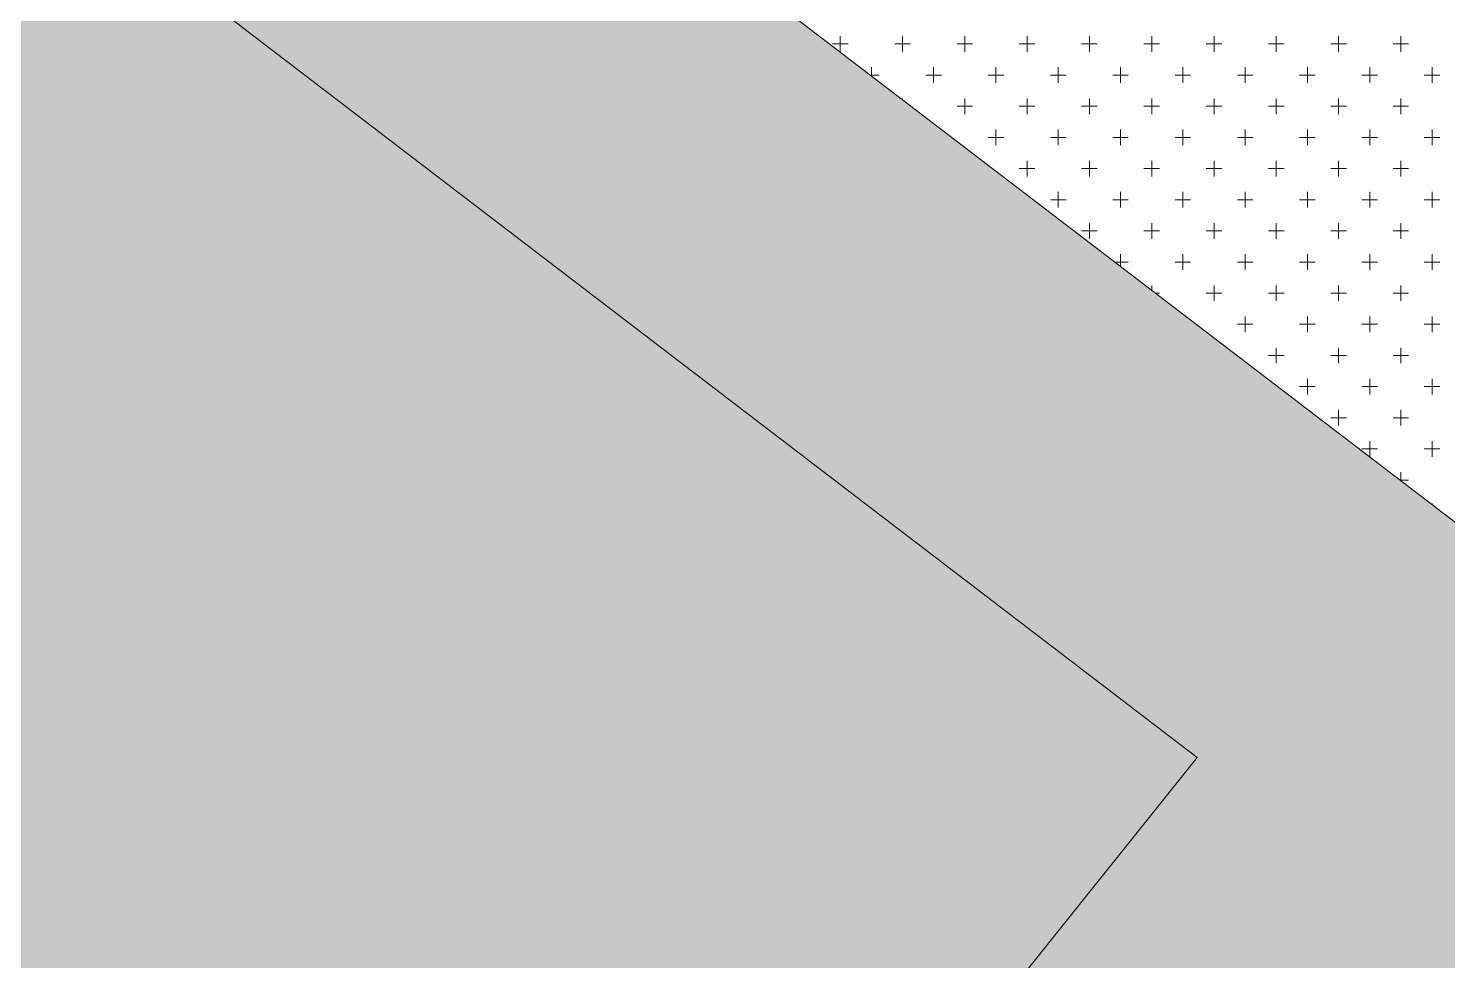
# Model space of a CAD drawing. Header units: metres. Extents: x 476631 to 477421, y 4483749 to 4484052.
# Drawn here: x 477219.76 to 477248.7, y 4484009.05 to 4484028.05 of the extents above; entities that cross this region are included whole.
import ezdxf

# ---------------------------------------------------------------- set-up
doc = ezdxf.new("R2010")
doc.units = ezdxf.units.M
for name, color, linetype, lineweight in [('PL_İDARİ_TESİS', 163, 'Continuous', 0), ('serbest', 10, 'Continuous', 0), ('TK_PARSEL', 1, 'Continuous', 0)]:
    doc.layers.add(name, color=color, linetype=linetype, lineweight=lineweight)

msp = doc.modelspace()

# ---------------------------------------------------------------- hatches: boundary and pattern name
at = {"layer": 'serbest'}
h = msp.add_hatch(color=5, dxfattribs=at)
h.dxf.hatch_style = 1
h.paths.add_polyline_path([(477243.593, 4484013.192), (477208.918, 4484039.704), (477205.399, 4484040.397), (477185.707, 4484035.073), (477157.573, 4484032.651), (477153.945, 4484027.326), (477154.478, 4484001.971), (477157.253, 4483996.215), (477167.809, 4483982.032), (477201.89, 4483967.722), (477206.638, 4483967.043)])
at = {"layer": 'serbest', "true_color": 0x636466}
h = msp.add_hatch(color=251, dxfattribs=at)
h.dxf.hatch_style = 1
h.paths.add_polyline_path([(477249.155, 4484008.939), (477252.003, 4484015.572), (477219.816, 4484040.182), (477219.864, 4484040.429), (477208.918, 4484039.704), (477243.593, 4484013.192), (477206.638, 4483967.043), (477214.419, 4483965.561)])

# ---------------------------------------------------------------- linework, layer by layer
at = {"layer": 'PL_İDARİ_TESİS', "color": 5}
msp.add_line((477252.003, 4484015.572), (477219.816, 4484040.182), dxfattribs=at)
at = {"layer": 'PL_İDARİ_TESİS', "color": 5, "linetype": 'Continuous'}
for p, q in [((477236.314, 4484027.576), (477236.314, 4484027.894)), ((477237.584, 4484027.576), (477237.584, 4484027.894)), ((477238.854, 4484027.576), (477238.854, 4484027.894)), ((477240.124, 4484027.576), (477240.124, 4484027.894)), ((477241.394, 4484027.576), (477241.394, 4484027.894)), ((477242.664, 4484027.576), (477242.664, 4484027.894)), ((477243.934, 4484027.576), (477243.934, 4484027.894)), ((477245.204, 4484027.576), (477245.204, 4484027.894)), ((477246.474, 4484027.576), (477246.474, 4484027.894)), ((477247.744, 4484027.576), (477247.744, 4484027.894)), ((477236.155, 4484027.735), (477236.473, 4484027.735)), ((477237.425, 4484027.735), (477237.743, 4484027.735)), ((477238.695, 4484027.735), (477239.012, 4484027.735)), ((477239.965, 4484027.735), (477240.282, 4484027.735)), ((477241.235, 4484027.735), (477241.552, 4484027.735)), ((477242.505, 4484027.735), (477242.822, 4484027.735)), ((477243.775, 4484027.735), (477244.092, 4484027.735)), ((477245.045, 4484027.735), (477245.362, 4484027.735)), ((477246.315, 4484027.735), (477246.632, 4484027.735)), ((477247.585, 4484027.735), (477247.902, 4484027.735)), ((477236.949, 4484027.082), (477236.949, 4484027.259)), ((477238.219, 4484026.941), (477238.219, 4484027.259)), ((477239.489, 4484026.941), (477239.489, 4484027.259)), ((477240.759, 4484026.941), (477240.759, 4484027.259)), ((477242.029, 4484026.941), (477242.029, 4484027.259)), ((477243.299, 4484026.941), (477243.299, 4484027.259)), ((477244.569, 4484026.941), (477244.569, 4484027.259)), ((477245.839, 4484026.941), (477245.839, 4484027.259)), ((477247.109, 4484026.941), (477247.109, 4484027.259)), ((477248.379, 4484026.941), (477248.379, 4484027.259)), ((477236.925, 4484027.1), (477237.107, 4484027.1)), ((477238.06, 4484027.1), (477238.377, 4484027.1)), ((477239.33, 4484027.1), (477239.647, 4484027.1)), ((477240.6, 4484027.1), (477240.917, 4484027.1)), ((477241.87, 4484027.1), (477242.187, 4484027.1)), ((477243.14, 4484027.1), (477243.457, 4484027.1)), ((477244.41, 4484027.1), (477244.727, 4484027.1)), ((477245.68, 4484027.1), (477245.997, 4484027.1)), ((477246.95, 4484027.1), (477247.267, 4484027.1)), ((477248.22, 4484027.1), (477248.537, 4484027.1)), ((477238.695, 4484026.465), (477239.012, 4484026.465)), ((477238.854, 4484026.306), (477238.854, 4484026.624)), ((477239.965, 4484026.465), (477240.282, 4484026.465)), ((477240.124, 4484026.306), (477240.124, 4484026.624)), ((477241.235, 4484026.465), (477241.552, 4484026.465)), ((477241.394, 4484026.306), (477241.394, 4484026.624)), ((477242.505, 4484026.465), (477242.822, 4484026.465)), ((477242.664, 4484026.306), (477242.664, 4484026.624)), ((477243.775, 4484026.465), (477244.092, 4484026.465)), ((477243.934, 4484026.306), (477243.934, 4484026.624)), ((477245.045, 4484026.465), (477245.362, 4484026.465)), ((477245.204, 4484026.306), (477245.204, 4484026.624)), ((477246.315, 4484026.465), (477246.632, 4484026.465)), ((477246.474, 4484026.306), (477246.474, 4484026.624)), ((477247.585, 4484026.465), (477247.902, 4484026.465)), ((477247.744, 4484026.306), (477247.744, 4484026.624)), ((477239.33, 4484025.83), (477239.647, 4484025.83)), ((477239.489, 4484025.671), (477239.489, 4484025.989)), ((477240.6, 4484025.83), (477240.917, 4484025.83)), ((477240.759, 4484025.671), (477240.759, 4484025.989)), ((477241.87, 4484025.83), (477242.187, 4484025.83)), ((477242.029, 4484025.671), (477242.029, 4484025.989)), ((477243.14, 4484025.83), (477243.457, 4484025.83)), ((477243.299, 4484025.671), (477243.299, 4484025.989)), ((477244.41, 4484025.83), (477244.727, 4484025.83)), ((477244.569, 4484025.671), (477244.569, 4484025.989)), ((477245.68, 4484025.83), (477245.997, 4484025.83)), ((477245.839, 4484025.671), (477245.839, 4484025.989)), ((477246.95, 4484025.83), (477247.267, 4484025.83)), ((477247.109, 4484025.671), (477247.109, 4484025.989)), ((477248.22, 4484025.83), (477248.537, 4484025.83)), ((477248.379, 4484025.671), (477248.379, 4484025.989)), ((477239.965, 4484025.195), (477240.282, 4484025.195)), ((477240.124, 4484025.036), (477240.124, 4484025.354)), ((477241.235, 4484025.195), (477241.552, 4484025.195)), ((477241.394, 4484025.036), (477241.394, 4484025.354)), ((477242.505, 4484025.195), (477242.822, 4484025.195)), ((477242.664, 4484025.036), (477242.664, 4484025.354)), ((477243.775, 4484025.195), (477244.092, 4484025.195)), ((477243.934, 4484025.036), (477243.934, 4484025.354)), ((477245.045, 4484025.195), (477245.362, 4484025.195)), ((477245.204, 4484025.036), (477245.204, 4484025.354)), ((477246.315, 4484025.195), (477246.632, 4484025.195)), ((477246.474, 4484025.036), (477246.474, 4484025.354)), ((477247.585, 4484025.195), (477247.902, 4484025.195)), ((477247.744, 4484025.036), (477247.744, 4484025.354)), ((477240.759, 4484024.401), (477240.759, 4484024.719)), ((477242.029, 4484024.401), (477242.029, 4484024.719)), ((477243.299, 4484024.401), (477243.299, 4484024.719)), ((477244.569, 4484024.401), (477244.569, 4484024.719)), ((477245.839, 4484024.401), (477245.839, 4484024.719)), ((477247.109, 4484024.401), (477247.109, 4484024.719)), ((477248.379, 4484024.401), (477248.379, 4484024.719)), ((477240.6, 4484024.56), (477240.917, 4484024.56)), ((477241.87, 4484024.56), (477242.187, 4484024.56)), ((477243.14, 4484024.56), (477243.457, 4484024.56)), ((477244.41, 4484024.56), (477244.727, 4484024.56)), ((477245.68, 4484024.56), (477245.997, 4484024.56)), ((477246.95, 4484024.56), (477247.267, 4484024.56)), ((477248.22, 4484024.56), (477248.537, 4484024.56)), ((477241.394, 4484023.766), (477241.394, 4484024.084)), ((477242.664, 4484023.766), (477242.664, 4484024.084)), ((477243.934, 4484023.766), (477243.934, 4484024.084)), ((477245.204, 4484023.766), (477245.204, 4484024.084)), ((477246.474, 4484023.766), (477246.474, 4484024.084)), ((477247.744, 4484023.766), (477247.744, 4484024.084)), ((477241.235, 4484023.925), (477241.552, 4484023.925)), ((477242.505, 4484023.925), (477242.822, 4484023.925)), ((477243.775, 4484023.925), (477244.092, 4484023.925)), ((477245.045, 4484023.925), (477245.362, 4484023.925)), ((477246.315, 4484023.925), (477246.632, 4484023.925)), ((477247.585, 4484023.925), (477247.902, 4484023.925)), ((477242.029, 4484023.198), (477242.029, 4484023.449)), ((477243.299, 4484023.131), (477243.299, 4484023.449)), ((477244.569, 4484023.131), (477244.569, 4484023.449)), ((477245.839, 4484023.131), (477245.839, 4484023.449)), ((477247.109, 4484023.131), (477247.109, 4484023.449)), ((477248.379, 4484023.131), (477248.379, 4484023.449)), ((477241.908, 4484023.29), (477242.187, 4484023.29)), ((477243.14, 4484023.29), (477243.457, 4484023.29)), ((477244.41, 4484023.29), (477244.727, 4484023.29)), ((477245.68, 4484023.29), (477245.997, 4484023.29)), ((477246.95, 4484023.29), (477247.267, 4484023.29)), ((477248.22, 4484023.29), (477248.537, 4484023.29)), ((477242.664, 4484022.712), (477242.664, 4484022.814)), ((477242.739, 4484022.655), (477242.822, 4484022.655)), ((477243.775, 4484022.655), (477244.092, 4484022.655)), ((477243.934, 4484022.496), (477243.934, 4484022.814)), ((477245.045, 4484022.655), (477245.362, 4484022.655)), ((477245.204, 4484022.496), (477245.204, 4484022.814)), ((477246.315, 4484022.655), (477246.632, 4484022.655)), ((477246.474, 4484022.496), (477246.474, 4484022.814)), ((477247.585, 4484022.655), (477247.902, 4484022.655)), ((477247.744, 4484022.496), (477247.744, 4484022.814)), ((477244.41, 4484022.02), (477244.727, 4484022.02)), ((477244.569, 4484021.861), (477244.569, 4484022.179)), ((477245.68, 4484022.02), (477245.997, 4484022.02)), ((477245.839, 4484021.861), (477245.839, 4484022.179)), ((477246.95, 4484022.02), (477247.267, 4484022.02)), ((477247.109, 4484021.861), (477247.109, 4484022.179)), ((477248.22, 4484022.02), (477248.537, 4484022.02)), ((477248.379, 4484021.861), (477248.379, 4484022.179)), ((477245.204, 4484021.226), (477245.204, 4484021.544)), ((477246.474, 4484021.226), (477246.474, 4484021.544)), ((477247.744, 4484021.226), (477247.744, 4484021.544)), ((477245.045, 4484021.385), (477245.362, 4484021.385)), ((477246.315, 4484021.385), (477246.632, 4484021.385)), ((477247.585, 4484021.385), (477247.902, 4484021.385)), ((477245.839, 4484020.591), (477245.839, 4484020.909)), ((477247.109, 4484020.591), (477247.109, 4484020.909)), ((477248.379, 4484020.591), (477248.379, 4484020.909)), ((477245.68, 4484020.75), (477245.997, 4484020.75)), ((477246.95, 4484020.75), (477247.267, 4484020.75)), ((477248.22, 4484020.75), (477248.537, 4484020.75)), ((477246.474, 4484019.956), (477246.474, 4484020.274)), ((477247.744, 4484019.956), (477247.744, 4484020.274)), ((477246.315, 4484020.115), (477246.632, 4484020.115)), ((477247.585, 4484020.115), (477247.902, 4484020.115)), ((477246.95, 4484019.48), (477247.267, 4484019.48)), ((477247.109, 4484019.321), (477247.109, 4484019.639)), ((477248.22, 4484019.48), (477248.537, 4484019.48)), ((477248.379, 4484019.321), (477248.379, 4484019.639)), ((477247.722, 4484018.845), (477247.902, 4484018.845)), ((477247.744, 4484018.828), (477247.744, 4484019.004))]:
    msp.add_line(p, q, dxfattribs=at)
at = {"layer": 'PL_İDARİ_TESİS', "linetype": 'Continuous'}
for p, q in [((477237.584, 4484026.596), (477237.584, 4484026.624)), ((477248.379, 4484018.343), (477248.379, 4484018.369))]:
    msp.add_line(p, q, dxfattribs=at)
at = {"layer": 'TK_PARSEL'}
for p, q in [((477243.593, 4484013.192, 218.1), (477208.918, 4484039.704, 218.1)), ((477206.638, 4483967.043, 218.1), (477243.593, 4484013.192, 218.1))]:
    msp.add_line(p, q, dxfattribs=at)

doc.saveas('drawing.dxf')
